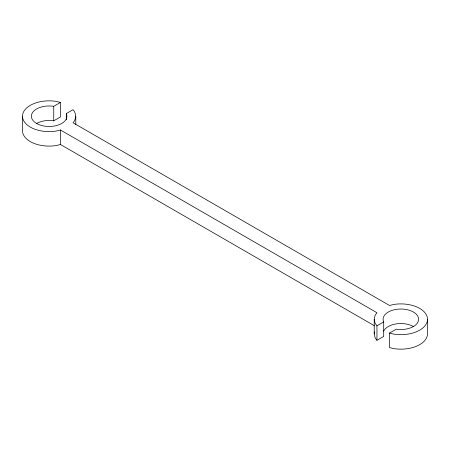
<?xml version="1.0" encoding="UTF-8"?>
<svg xmlns="http://www.w3.org/2000/svg" width="450" height="450" viewBox="0 0 450 450"><rect width="100%" height="100%" fill="white"/><g stroke="black" fill="none" stroke-linecap="round" stroke-linejoin="round"><path stroke-width="0.67" d="M36.585 123.474A17.764 10.254 0 0 1 53.741 120.819L60.486 116.927L60.486 102.42L53.741 106.312A17.764 10.254 0 0 0 31.449 115.324A17.764 10.254 0 0 0 50.693 126.439A17.764 10.254 0 0 0 66.302 113.563L73.046 109.676C76.506 113.203 76.506 119.239 73.046 122.766L389.514 305.477L393.958 304.419A26.646 15.384 0 0 1 427.5 319.275L427.5 333.782A26.646 15.384 0 0 1 393.958 348.637L389.514 347.58L389.514 333.073L396.259 329.181A17.764 10.254 0 0 0 418.551 320.169A17.764 10.254 0 0 0 399.308 309.06A17.764 10.254 0 0 0 383.698 321.93L376.954 325.822L376.954 340.324L383.698 336.437L383.698 321.93M376.954 340.324L375.114 337.764L374.209 333.782L374.209 319.275L375.114 315.293L376.954 312.733L60.486 130.016L56.042 131.079A26.646 15.384 0 0 1 22.5 116.218L22.5 130.725A26.646 15.384 0 0 0 56.042 145.581L60.486 144.523L374.524 325.828M374.209 333.782L374.664 331.791M60.486 102.42L56.042 101.362A26.646 15.384 0 0 0 22.5 116.218M389.514 333.073L393.958 334.136A26.646 15.384 0 0 0 427.5 319.275M376.954 325.822L375.114 323.257L374.209 319.275M75.791 116.218L75.791 124.509M66.302 113.563L66.302 119.779M60.486 130.016L60.486 144.523M53.741 106.312L53.741 120.819M383.698 331.127A17.764 10.254 0 0 1 413.415 326.531"/></g></svg>
